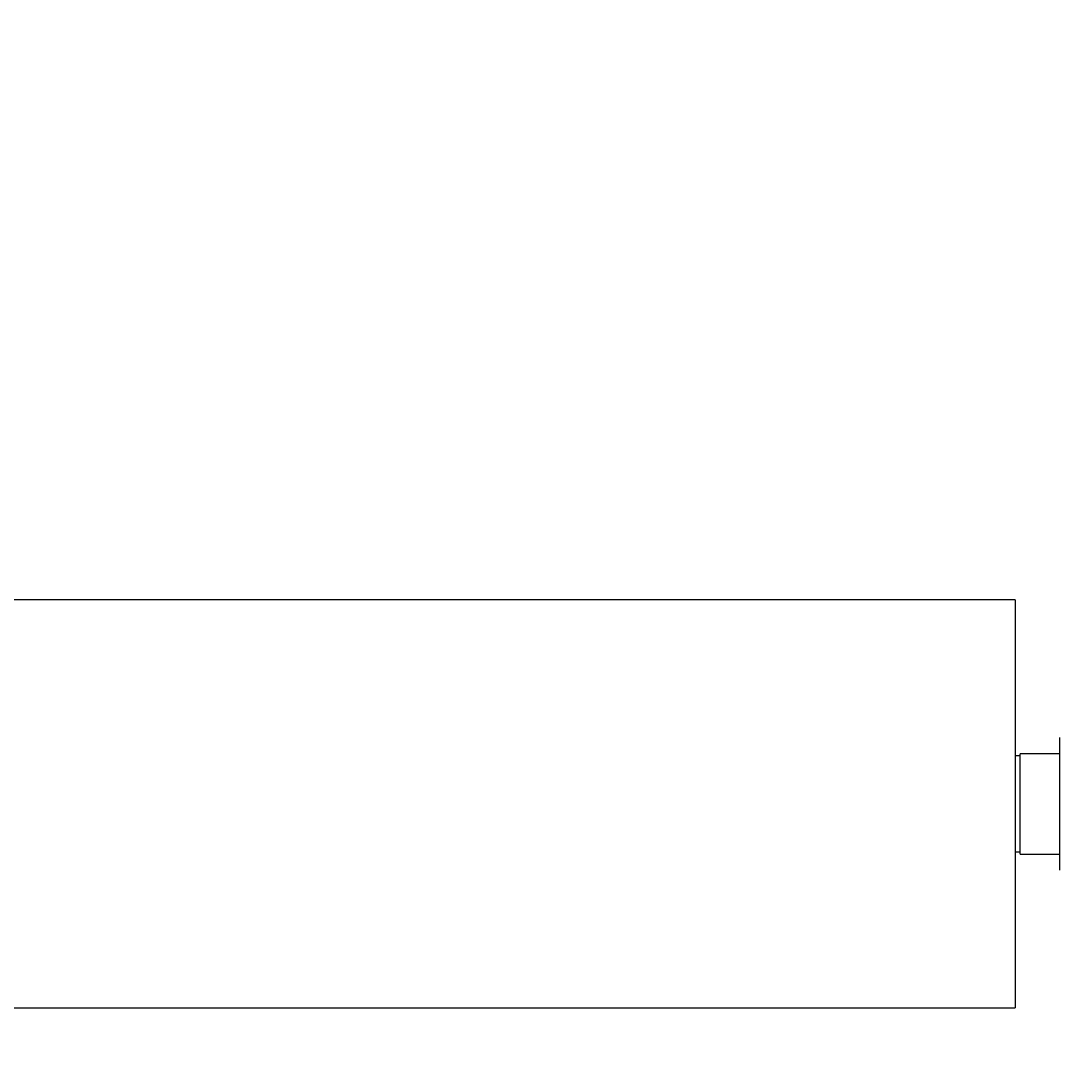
# Model space of a CAD drawing. Header units: inches. Extents: x -605 to 2991212, y -2872845 to 0.
# Drawn here: x 2180459.6 to 2180718.4, y -2629484 to -2629222.4 of the extents above; entities that cross this region are included whole.
import ezdxf

# ---------------------------------------------------------------- set-up
doc = ezdxf.new("R2010")
doc.units = ezdxf.units.IN
doc.header["$LTSCALE"] = 600
doc.header["$MEASUREMENT"] = 0
doc.layers.add('DIM', color=251, linetype='Continuous', lineweight=0)
doc.layers.add('PV_STEEL LINE', color=7, linetype='Continuous', lineweight=0)
doc.styles.add('DIM', font='geniso.shx', dxfattribs={"width": 0.85})
doc.dimstyles.new('ST-100', dxfattribs={"dimscale": 100, "dimtxt": 2.5, "dimasz": 2, "dimexe": 0.18, "dimexo": 0.0625, "dimgap": 0.2, "dimtad": 0, "dimdec": 0, "dimzin": 0, "dimdsep": 46, "dimtxsty": 'DIM', "dimblk": 'OPEN90', "dimcen": 0.09, "dimclrd": 256, "dimclrt": 7, "dimadec": 0, "dimazin": 0, "dimtfac": 1, "dimtdec": 0, "dimtofl": 0, "dimtmove": 0, "dimatfit": 3, "dimldrblk": 'OPEN90', "dimfxl": 1, "dimtolj": 1, "dimtzin": 0, "dimlwd": -1, "dimarcsym": 0})

# ---------------------------------------------------------------- blocks, each defined once
blk = doc.blocks.new('*U1330')
at = {"color": 7, "linetype": 'Continuous', "lineweight": 15}
for p, q in [((688483.58, -227981.08), (684577.58, -227981.08)), ((688483.58, -227981.08), (688483.58, -228048)), ((688484.75, -228019.93), (688483.71, -228019.93)), ((688494.78, -228019.38), (688484.88, -228019.38)), ((688484.88, -228044.38), (688484.88, -228019.38)), ((688483.71, -228043.83), (688484.75, -228043.83)), ((688484.88, -228044.38), (688494.78, -228044.38)), ((688483.58, -228048), (688483.58, -228082.68)), ((684577.58, -228082.68), (688483.58, -228082.68))]:
    blk.add_line(p, q, dxfattribs=at)
for centre, start, end in [((688483.71, -228019.8), 180, 270), ((688484.75, -228019.8), 270, 0), ((688483.71, -228043.96), 90, 180), ((688484.75, -228043.96), 0, 90)]:
    blk.add_arc(centre, 0.13, start, end, dxfattribs=at)
blk.add_open_spline([(688494.78, -228048.43), (688494.78, -228048.38), (688494.78, -228048.27), (688494.78, -228047.35), (688494.78, -228045.82), (688494.78, -228043.67), (688494.78, -228041.46), (688494.78, -228039.51), (688494.78, -228037.52), (688494.78, -228034.97), (688494.78, -228031.88), (688494.78, -228028.79), (688494.78, -228025.71), (688494.78, -228022.74), (688494.78, -228020.1), (688494.78, -228018.3), (688494.78, -228017.16), (688494.78, -228016.26), (688494.78, -228015.5), (688494.78, -228015.39), (688494.78, -228015.33)], degree=3, knots=[0, 0, 0, 0, 0.058248, 0.119986, 0.18429, 0.249959, 0.315627, 0.347816, 0.380014, 0.441752, 0.5, 0.558248, 0.619986, 0.68429, 0.749959, 0.815627, 0.847816, 0.880014, 0.941752, 1, 1, 1, 1], dxfattribs=at)
blk = doc.blocks.new('_Open90')
at = {"color": 0, "linetype": 'ByBlock', "lineweight": -2}
for p, q in [((-0.5, 0.5), (0, 0)), ((0, 0), (-1, 0)), ((0, 0), (-0.5, -0.5))]:
    blk.add_line(p, q, dxfattribs=at)
blk = doc.blocks.new('*D1780')
at = {"layer": 'Defpoints', "color": 0}
for p in [(2176639.15, -2629035.45), (2180869.15, -2629035.45), (2180869.15, -2629696.89)]:
    blk.add_point(p, dxfattribs=at)
at = {"layer": 'DIM', "color": 0, "lineweight": -2}
for p, q in [((2176639.15, -2629496.89), (2176639.15, -2629696.89)), ((2180869.15, -2629496.89), (2180869.15, -2629696.89))]:
    blk.add_line(p, q, dxfattribs=at)
at = {"layer": 'DIM'}
for p, q in [((2176839.15, -2629696.89), (2178402.55, -2629696.89)), ((2180669.15, -2629696.89), (2179105.75, -2629696.89))]:
    blk.add_line(p, q, dxfattribs=at)
at = {"layer": 'DIM', "xscale": 200, "yscale": 200, "zscale": 200, "rotation": 180}
blk.add_blockref('_Open90', (2176639.15, -2629696.89), dxfattribs=at)
at = {"layer": 'DIM', "xscale": 200, "yscale": 200, "zscale": 200}
blk.add_blockref('_Open90', (2180869.15, -2629696.89), dxfattribs=at)
at = {"layer": 'DIM', "color": 7, "insert": (2178754.15, -2629696.89), "char_height": 300, "attachment_point": 5, "style": 'DIM'}
blk.add_mtext('\\A1;4230', dxfattribs=at)

msp = doc.modelspace()

# ---------------------------------------------------------------- block references
at = {"layer": 'PV_STEEL LINE', "linetype": 'ByBlock'}
msp.add_blockref('*U1330', (1492223.57, -2401385.57), dxfattribs=at)

# ---------------------------------------------------------------- dimensions: what is measured, and where the dimension line sits
at = {"layer": 'DIM'}
dim = msp.add_linear_dim(base=(2180869.15, -2629696.89), p1=(2176639.15, -2629035.45), p2=(2180869.15, -2629035.45), dimstyle='ST-100', override={"dimtxt": 3, "dimexe": 0, "dimexo": 0, "dimfxl": 2, "dimfxlon": 1, "dimtfillclr": 256, "dimarcsym": 1}, dxfattribs=at)
dim.commit()
dim.dimension.update_dxf_attribs({"geometry": '*D1780', "text_midpoint": (2178754.15, -2629696.89)})

doc.saveas('drawing.dxf')
